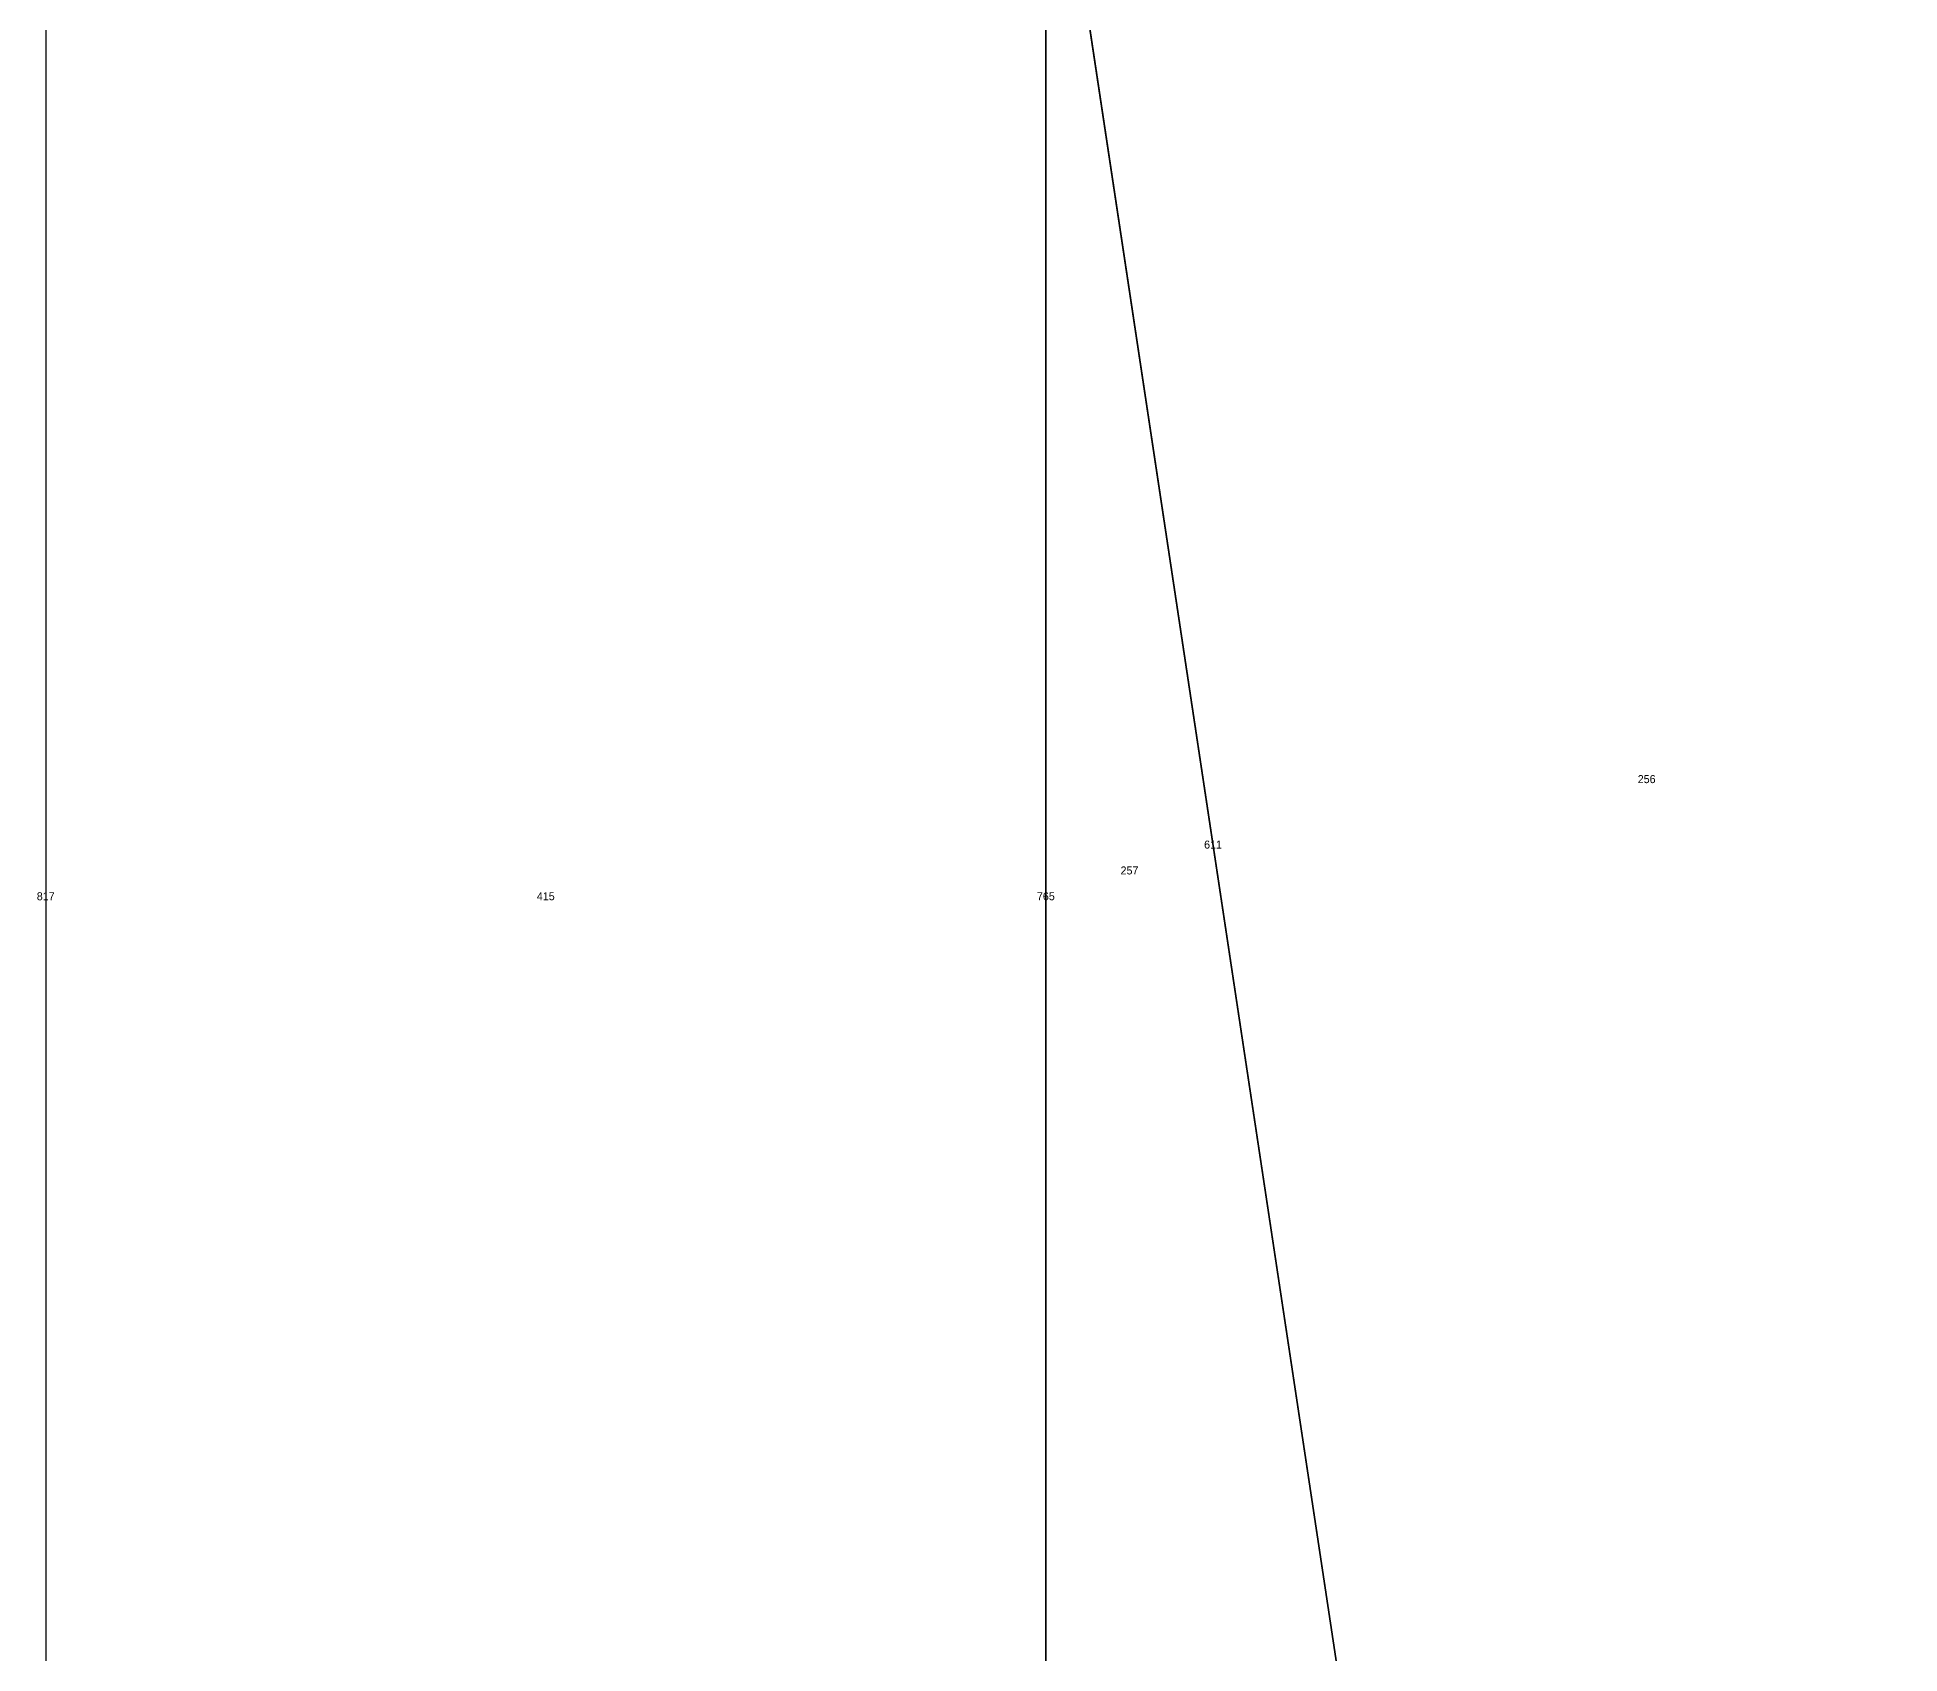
# Model space of a CAD drawing. Extents: x -2.75 to 2.75, y -2.5 to 2.5.
# Drawn here: x -2.1271 to -1.6616, y -0.479 to -0.075 of the extents above; entities that cross this region are included whole.
import ezdxf
from ezdxf.enums import TextEntityAlignment as Align

# ---------------------------------------------------------------- set-up
doc = ezdxf.new("R2010")
doc.units = 0
doc.header["$MEASUREMENT"] = 0
for name, color, linetype in [('BRANCHE INTERNO', 7, 'Continuous'), ('BRANCHES-Index', 7, 'Continuous'), ('Faces', 7, 'Continuous'), ('Faces-Index', 7, 'Continuous')]:
    doc.layers.add(name, color=color, linetype=linetype)

msp = doc.modelspace()

# ---------------------------------------------------------------- linework, layer by layer
at = {"layer": 'BRANCHE INTERNO'}
for p, q in [((-2.125, 0, 1.875), (-2.125, -0.57941, 1.78323)), ((-1.875, 0, 1.875), (-1.79142, -0.55358, 1.875)), ((-1.875, 0, 1.875), (-1.875, -0.57941, 1.78323))]:
    msp.add_line(p, q, dxfattribs=at)
at = {"layer": 'Faces'}
for points in [[(-1.875, 0, 1.875), (-2.125, 0, 1.875), (-2.125, -0.57941, 1.78323), (-1.875, -0.57941, 1.78323)], [(-1.65328, 0, 2.07314), (-1.57958, -0.48812, 2.07314), (-1.79142, -0.55358, 1.875), (-1.875, 0, 1.875)], [(-1.875, 0, 1.875), (-1.79142, -0.55358, 1.875), (-1.875, -0.57941, 1.78323), (-1.875, 0, 1.875)]]:
    msp.add_3dface(points, dxfattribs=at)

# ---------------------------------------------------------------- texts
at = {"layer": 'BRANCHES-Index'}
for s, p in [('611', (-1.83321, -0.27679, 1.875)), ('817', (-2.125, -0.2897, 1.82912)), ('765', (-1.875, -0.2897, 1.82912))]:
    msp.add_text(s, height=0.002, dxfattribs=at).set_placement(p, align=Align.MIDDLE_CENTER)
at = {"layer": 'Faces-Index'}
for s, p in [('256', (-1.72482, -0.26042, 1.97407)), ('257', (-1.8541, -0.28325, 1.85206)), ('415', (-2, -0.2897, 1.82912))]:
    msp.add_text(s, height=0.002, dxfattribs=at).set_placement(p, align=Align.MIDDLE_CENTER)

doc.saveas('drawing.dxf')
